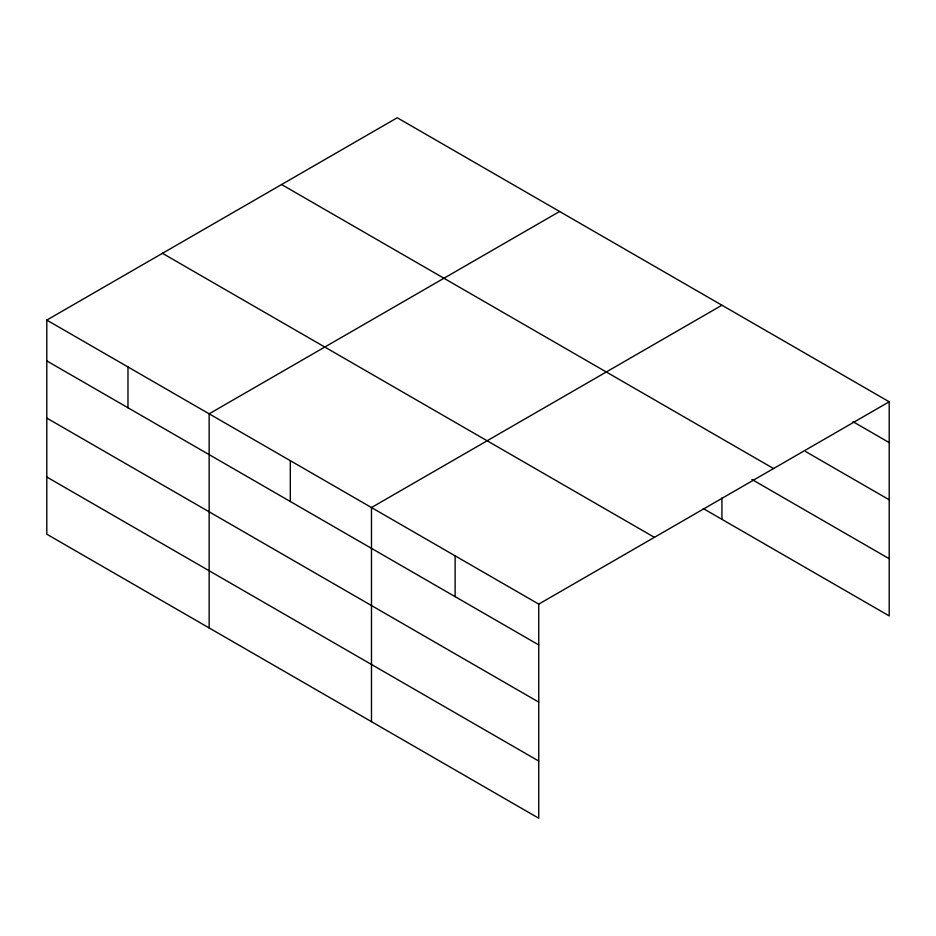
<?xml version="1.0" encoding="UTF-8"?>
<svg xmlns="http://www.w3.org/2000/svg" width="936" height="936" viewBox="0 0 936 936"><rect width="100%" height="100%" fill="white"/><g stroke="black" fill="none" stroke-linecap="round" stroke-linejoin="round"><path stroke-width="1.4" d="M703.205 508.529L889.2 615.911L889.2 401.79L397.25 117.76L46.8 320.089L46.8 534.21L538.75 818.24L538.75 604.118L46.8 320.089M559.588 211.489L209.149 413.817L209.149 627.939M721.937 305.218L371.487 507.546L371.487 721.668M538.75 604.118L889.2 401.79M853 421.691L889.2 442.599M805.568 451.503L889.2 499.789M281.596 184.532L773.557 468.55M751.889 479.443L889.2 558.722M162.443 253.317L654.404 537.346M46.8 360.898L538.75 644.927M46.8 418.088L538.75 702.117M46.8 477.021L538.75 761.05M721.937 497.893L721.937 519.34M455.118 555.832L455.118 596.641M290.312 460.688L290.312 501.485M127.975 366.959L127.975 407.757"/></g></svg>
